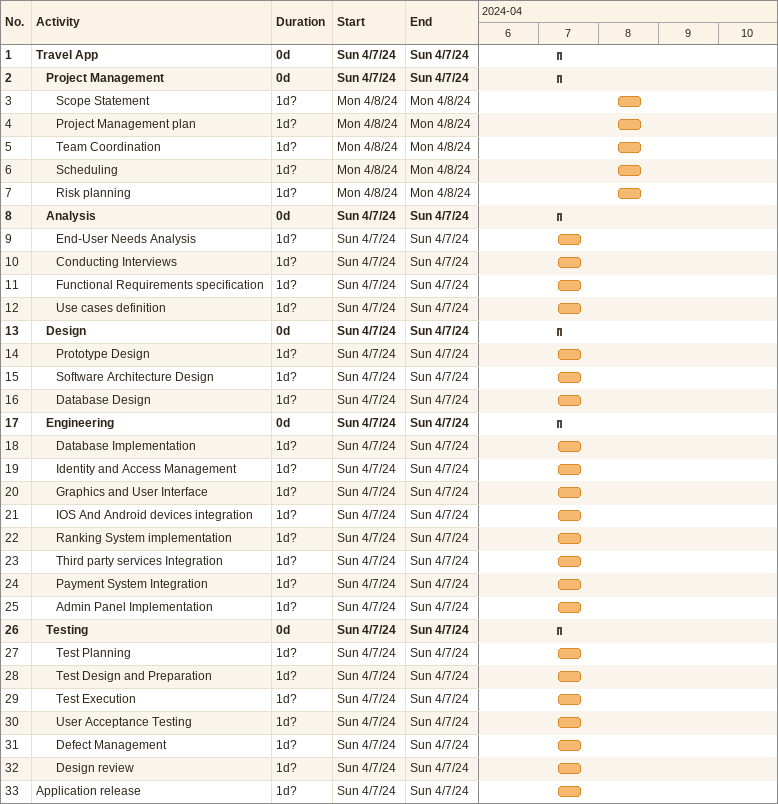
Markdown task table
| ID | Level | Task | Duration | Start | Finish |
|---|---|---|---|---|---|
| 1 | 1 | **Travel App** | 0d | 2024-04-07 | 2024-04-07 |
| 2 | 2 | **Project Management** | 0d | 2024-04-07 | 2024-04-07 |
| 3 | 3 | Scope Statement | 1d? | 2024-04-08 | 2024-04-08 |
| 4 | 3 | Project Management plan | 1d? | 2024-04-08 | 2024-04-08 |
| 5 | 3 | Team Coordination | 1d? | 2024-04-08 | 2024-04-08 |
| 6 | 3 | Scheduling | 1d? | 2024-04-08 | 2024-04-08 |
| 7 | 3 | Risk planning | 1d? | 2024-04-08 | 2024-04-08 |
| 8 | 2 | **Analysis** | 0d | 2024-04-07 | 2024-04-07 |
| 9 | 3 | End-User Needs Analysis | 1d? | 2024-04-07 | 2024-04-07 |
| 10 | 3 | Conducting Interviews | 1d? | 2024-04-07 | 2024-04-07 |
| 11 | 3 | Functional Requirements specification | 1d? | 2024-04-07 | 2024-04-07 |
| 12 | 3 | Use cases definition | 1d? | 2024-04-07 | 2024-04-07 |
| 13 | 2 | **Design** | 0d | 2024-04-07 | 2024-04-07 |
| 14 | 3 | Prototype Design | 1d? | 2024-04-07 | 2024-04-07 |
| 15 | 3 | Software Architecture Design | 1d? | 2024-04-07 | 2024-04-07 |
| 16 | 3 | Database Design | 1d? | 2024-04-07 | 2024-04-07 |
| 17 | 2 | **Engineering** | 0d | 2024-04-07 | 2024-04-07 |
| 18 | 3 | Database Implementation | 1d? | 2024-04-07 | 2024-04-07 |
| 19 | 3 | Identity and Access Management | 1d? | 2024-04-07 | 2024-04-07 |
| 20 | 3 | Graphics and User Interface | 1d? | 2024-04-07 | 2024-04-07 |
| 21 | 3 | IOS And Android devices integration | 1d? | 2024-04-07 | 2024-04-07 |
| 22 | 3 | Ranking System implementation | 1d? | 2024-04-07 | 2024-04-07 |
| 23 | 3 | Third party services Integration | 1d? | 2024-04-07 | 2024-04-07 |
| 24 | 3 | Payment System Integration | 1d? | 2024-04-07 | 2024-04-07 |
| 25 | 3 | Admin Panel Implementation | 1d? | 2024-04-07 | 2024-04-07 |
| 26 | 2 | **Testing** | 0d | 2024-04-07 | 2024-04-07 |
| 27 | 3 | Test Planning | 1d? | 2024-04-07 | 2024-04-07 |
| 28 | 3 | Test Design and Preparation | 1d? | 2024-04-07 | 2024-04-07 |
| 29 | 3 | Test Execution | 1d? | 2024-04-07 | 2024-04-07 |
| 30 | 3 | User Acceptance Testing | 1d? | 2024-04-07 | 2024-04-07 |
| 31 | 3 | Defect Management | 1d? | 2024-04-07 | 2024-04-07 |
| 32 | 3 | Design review | 1d? | 2024-04-07 | 2024-04-07 |
| 33 | 1 | Application release | 1d? | 2024-04-07 | 2024-04-07 |
